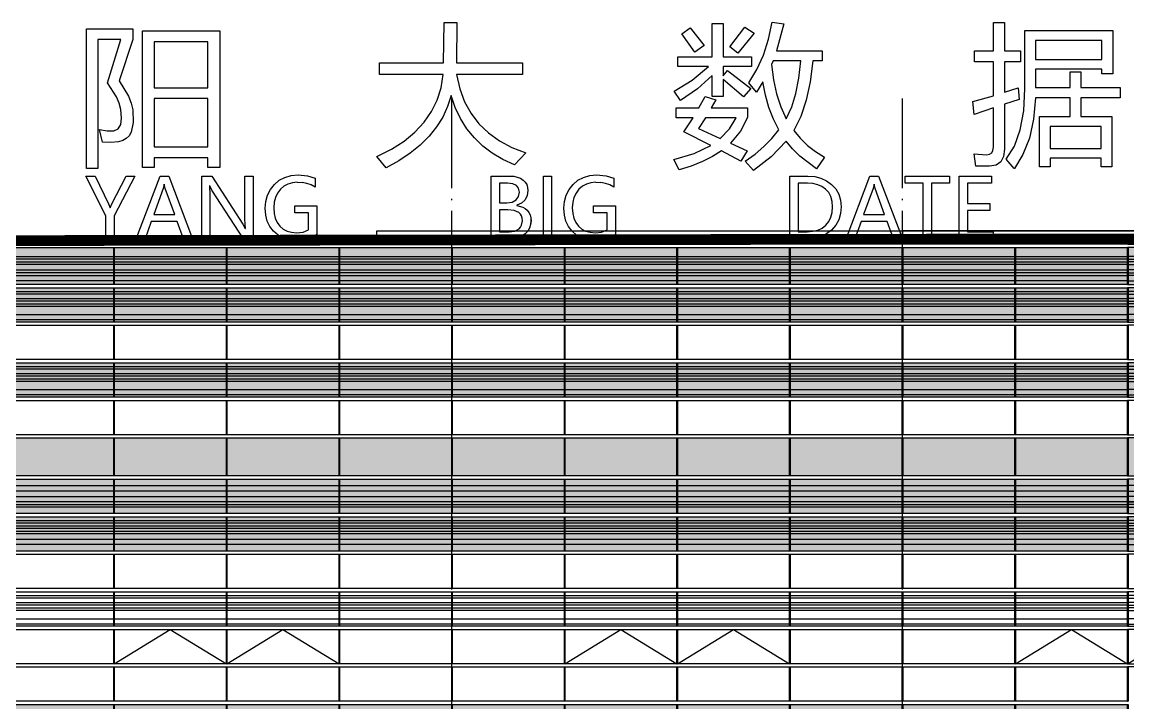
# Model space of a CAD drawing. Header units: millimetres. Extents: x 708158 to 1984082, y -168213 to -53.
# Drawn here: x 874541 to 895153, y -46207 to -33516 of the extents above; entities that cross this region are included whole.
import ezdxf

# ---------------------------------------------------------------- set-up
doc = ezdxf.new("R2010")
doc.units = ezdxf.units.MM
doc.header["$LTSCALE"] = 1000
doc.linetypes.add('DASH', pattern=[0.35, 0.25, -0.1])
doc.linetypes.add('DOTE', pattern=[2.42, 2, -0.2, 0.02, -0.2])
doc.layers.get('0').update_dxf_attribs({"color": 8})
for name, color, linetype in [('A-AXIS', 1, 'DOTE'), ('A-看线', 63, 'Continuous'), ('DOTE', 1, 'DOTE'), ('WINDOW', 4, 'Continuous'), ('看线', 115, 'Continuous'), ('立面加粗', 5, 'Continuous'), ('立面填充线2 穿孔板', 105, 'Continuous'), ('立面窗户线', 21, 'Continuous')]:
    doc.layers.add(name, color=color, linetype=linetype)
doc.layers.add('不打印线', color=6, linetype='DASH', lineweight=0, plot=False)

# ---------------------------------------------------------------- blocks, each defined once
blk = doc.blocks.new('A$C24AE1B25')
at = {"layer": '立面窗户线'}
blk.add_lwpolyline([(46850, 30), (0, 30), (-30, 30), (-300, 0), (-300, -30), (0, -30), (46850, -30)], dxfattribs=at)
blk = doc.blocks.new('A$C05264923')
at = {"layer": '立面窗户线'}
blk.add_lwpolyline([(46850, 30), (0, 30), (-90, 30), (-90, -30), (0, -30), (46850, -30)], dxfattribs=at)
blk = doc.blocks.new('A$C2A3A27BA')
at = {"layer": 'A-看线'}
for points in [[(0, -40), (2090, -40), (2090, -140), (0, -140)], [(2100, -40), (4190, -40), (4190, -140), (2100, -140)], [(4200, -40), (6290, -40), (6290, -140), (4200, -140)], [(6300, -40), (8390, -40), (8390, -140), (6300, -140)], [(0, -240), (2090, -240), (2090, -340), (0, -340)], [(0, -390), (2090, -390), (2090, -440), (0, -440)], [(2100, -240), (4190, -240), (4190, -340), (2100, -340)], [(2100, -390), (4190, -390), (4190, -440), (2100, -440)], [(4200, -240), (6290, -240), (6290, -340), (4200, -340)], [(4200, -390), (6290, -390), (6290, -440), (4200, -440)], [(6300, -240), (8390, -240), (8390, -340), (6300, -340)], [(6300, -390), (8390, -390), (8390, -440), (6300, -440)], [(0, -690), (2090, -690), (2090, -740), (0, -740)], [(0, -790), (2090, -790), (2090, -840), (0, -840)], [(2100, -690), (4190, -690), (4190, -740), (2100, -740)], [(2100, -790), (4190, -790), (4190, -840), (2100, -840)], [(4200, -690), (6290, -690), (6290, -740), (4200, -740)], [(4200, -790), (6290, -790), (6290, -840), (4200, -840)], [(6300, -690), (8390, -690), (8390, -740), (6300, -740)], [(6300, -790), (8390, -790), (8390, -840), (6300, -840)], [(0, -890), (2090, -890), (2090, -940), (0, -940)], [(2100, -890), (4190, -890), (4190, -940), (2100, -940)], [(4200, -890), (6290, -890), (6290, -940), (4200, -940)], [(6300, -890), (8390, -890), (8390, -940), (6300, -940)], [(0, -1040), (2090, -1040), (2090, -1140), (0, -1140)], [(2100, -1040), (4190, -1040), (4190, -1140), (2100, -1140)], [(4200, -1040), (6290, -1040), (6290, -1140), (4200, -1140)], [(6300, -1040), (8390, -1040), (8390, -1140), (6300, -1140)]]:
    blk.add_lwpolyline(points, close=True, dxfattribs=at)
at = {"layer": 'WINDOW'}
for points in [[(2090, 80), (2100, 80), (2100, -560), (2090, -560)], [(4190, 80), (4200, 80), (4200, -560), (4190, -560)], [(6290, 80), (6300, 80), (6300, -560), (6290, -560)], [(8390, 80), (8400, 80), (8400, -560), (8390, -560)], [(2090, -620), (2100, -620), (2100, -1260), (2090, -1260)], [(4190, -620), (4200, -620), (4200, -1260), (4190, -1260)], [(6290, -620), (6300, -620), (6300, -1260), (6290, -1260)], [(8390, -620), (8400, -620), (8400, -1260), (8390, -1260)]]:
    blk.add_lwpolyline(points, close=True, dxfattribs=at)
blk = doc.blocks.new('A$C646C2EE2')
at = {"layer": 'A-看线'}
for points in [[(0, -70), (2090, -70), (2090, -120), (0, -120)], [(0, -200), (2090, -200), (2090, -250), (0, -250)], [(2100, -70), (4190, -70), (4190, -120), (2100, -120)], [(2100, -200), (4190, -200), (4190, -250), (2100, -250)], [(4200, -70), (6290, -70), (6290, -120), (4200, -120)], [(4200, -200), (6290, -200), (6290, -250), (4200, -250)], [(6300, -70), (8390, -70), (8390, -120), (6300, -120)], [(6300, -200), (8390, -200), (8390, -250), (6300, -250)], [(0, -300), (2090, -300), (2090, -350), (0, -350)], [(2100, -300), (4190, -300), (4190, -350), (2100, -350)], [(4200, -300), (6290, -300), (6290, -350), (4200, -350)], [(6300, -300), (8390, -300), (8390, -350), (6300, -350)], [(0, -500), (2090, -500), (2090, -600), (0, -600)], [(2100, -500), (4190, -500), (4190, -600), (2100, -600)], [(4200, -500), (6290, -500), (6290, -600), (4200, -600)], [(6300, -500), (8390, -500), (8390, -600), (6300, -600)]]:
    blk.add_lwpolyline(points, close=True, dxfattribs=at)
at = {"layer": 'WINDOW'}
for points in [[(2090, 0), (2100, 0), (2100, -640), (2090, -640)], [(4190, 0), (4200, 0), (4200, -640), (4190, -640)], [(6290, 0), (6300, 0), (6300, -640), (6290, -640)], [(8390, 0), (8400, 0), (8400, -640), (8390, -640)]]:
    blk.add_lwpolyline(points, close=True, dxfattribs=at)
blk = doc.blocks.new('A$C455C528F')
at = {"layer": 'WINDOW'}
for points in [[(2090, 0), (2100, 0), (2100, -640), (2090, -640)], [(4190, 0), (4200, 0), (4200, -640), (4190, -640)], [(6290, 0), (6300, 0), (6300, -640), (6290, -640)], [(8390, 0), (8400, 0), (8400, -640), (8390, -640)], [(2090, -1400), (2100, -1400), (2100, -2040), (2090, -2040)], [(4190, -1400), (4200, -1400), (4200, -2040), (4190, -2040)], [(6290, -1400), (6300, -1400), (6300, -2040), (6290, -2040)], [(8390, -1400), (8400, -1400), (8400, -2040), (8390, -2040)], [(2090, -2100), (2100, -2100), (2100, -2740), (2090, -2740)], [(4190, -2100), (4200, -2100), (4200, -2740), (4190, -2740)], [(6290, -2100), (6300, -2100), (6300, -2740), (6290, -2740)], [(8390, -2100), (8400, -2100), (8400, -2740), (8390, -2740)]]:
    blk.add_lwpolyline(points, close=True, dxfattribs=at)
for points in [[(2100, -2040), (3145, -1400), (4190, -2040)], [(4200, -2040), (5245, -1400), (6290, -2040)]]:
    blk.add_lwpolyline(points, dxfattribs=at)
blk = doc.blocks.new('A$C68317506')
at = {"layer": 'A-看线'}
for points in [[(0, -40), (2090, -40), (2090, -140), (0, -140)], [(2100, -40), (4190, -40), (4190, -140), (2100, -140)], [(0, -240), (2090, -240), (2090, -340), (0, -340)], [(0, -390), (2090, -390), (2090, -440), (0, -440)], [(2100, -240), (4190, -240), (4190, -340), (2100, -340)], [(2100, -390), (4190, -390), (4190, -440), (2100, -440)], [(0, -690), (2090, -690), (2090, -740), (0, -740)], [(0, -790), (2090, -790), (2090, -840), (0, -840)], [(2100, -690), (4190, -690), (4190, -740), (2100, -740)], [(2100, -790), (4190, -790), (4190, -840), (2100, -840)], [(0, -890), (2090, -890), (2090, -940), (0, -940)], [(2100, -890), (4190, -890), (4190, -940), (2100, -940)], [(0, -1040), (2090, -1040), (2090, -1140), (0, -1140)], [(2100, -1040), (4190, -1040), (4190, -1140), (2100, -1140)], [(0, -2090), (2090, -2090), (2090, -2140), (0, -2140)], [(0, -2220), (2090, -2220), (2090, -2270), (0, -2270)], [(2100, -2090), (4190, -2090), (4190, -2140), (2100, -2140)], [(2100, -2220), (4190, -2220), (4190, -2270), (2100, -2270)], [(0, -2320), (2090, -2320), (2090, -2370), (0, -2370)], [(2100, -2320), (4190, -2320), (4190, -2370), (2100, -2370)], [(0, -2520), (2090, -2520), (2090, -2620), (0, -2620)], [(2100, -2520), (4190, -2520), (4190, -2620), (2100, -2620)]]:
    blk.add_lwpolyline(points, close=True, dxfattribs=at)
at = {"layer": 'WINDOW'}
for points in [[(2090, 80), (2100, 80), (2100, -560), (2090, -560)], [(4190, 80), (4200, 80), (4200, -560), (4190, -560)], [(2090, -620), (2100, -620), (2100, -1260), (2090, -1260)], [(4190, -620), (4200, -620), (4200, -1260), (4190, -1260)], [(2090, -1320), (2100, -1320), (2100, -1960), (2090, -1960)], [(4190, -1320), (4200, -1320), (4200, -1960), (4190, -1960)], [(2090, -2020), (2100, -2020), (2100, -2660), (2090, -2660)], [(4190, -2020), (4200, -2020), (4200, -2660), (4190, -2660)], [(2090, -2720), (2100, -2720), (2100, -3360), (2090, -3360)], [(4190, -2720), (4200, -2720), (4200, -3360), (4190, -3360)], [(2090, -3420), (2100, -3420), (2100, -4060), (2090, -4060)], [(4190, -3420), (4200, -3420), (4200, -4060), (4190, -4060)]]:
    blk.add_lwpolyline(points, close=True, dxfattribs=at)
blk.add_lwpolyline([(2100, -3360), (3145, -2720), (4190, -3360)], dxfattribs=at)
blk = doc.blocks.new('A$C22B71AAA')
at = {"layer": '立面填充线2 穿孔板'}
for points in [[(5, 420), (46845, 420), (46845, -220), (5, -220)], [(5, -280), (46845, -280), (46845, -920), (5, -920)]]:
    blk.add_hatch(color=256, dxfattribs=at).paths.add_polyline_path(points)
at = {"layer": 'A-看线'}
for points in [[(5, 420), (46845, 420), (46845, -220), (5, -220)], [(5, -280), (46845, -280), (46845, -920), (5, -920)], [(5, -1680), (46845, -1680), (46845, -2320), (5, -2320)]]:
    blk.add_lwpolyline(points, close=True, dxfattribs=at)
blk.add_blockref('A$C68317506', (42655, 340), dxfattribs=at)
at = {"layer": 'WINDOW'}
for name, p in [('A$C2A3A27BA', (25855, 340)), ('A$C2A3A27BA', (34255, 340)), ('A$C05264923', (0, -250)), ('A$C455C528F', (25855, -980)), ('A$C455C528F', (34255, -980)), ('A$C05264923', (0, -1650)), ('A$C646C2EE2', (25855, -1680)), ('A$C646C2EE2', (34255, -1680)), ('A$C05264923', (0, -2350)), ('A$C05264923', (0, -3050))]:
    blk.add_blockref(name, p, dxfattribs=at)
at = {"layer": '立面窗户线'}
for p in [(0, 450), (0, -950)]:
    blk.add_blockref('A$C24AE1B25', p, dxfattribs=at)
blk = doc.blocks.new('A$C2A9D17C4')
at = {"layer": '看线'}
for p, q in [((-8555, 3281), (-8548, 4033)), ((-8548, 4033), (-8306, 4033)), ((-8306, 4033), (-8313, 3281)), ((-8306, 4033), (-8313, 3281)), ((-8306, 4033), (-8306, 4033)), ((-4117, 3825), (-3959, 3933)), ((-3959, 3933), (-3959, 3933)), ((-3959, 3933), (-3701, 3605)), ((-3959, 3933), (-3959, 3933)), ((-3959, 3933), (-3959, 3933)), ((-3959, 3933), (-3701, 3605)), ((-3551, 3395), (-3551, 4016)), ((-3551, 4016), (-3346, 4016)), ((-3346, 4016), (-3346, 4016)), ((-3346, 4016), (-3346, 3395)), ((-3346, 4016), (-3346, 3395)), ((-3221, 3581), (-2938, 3947)), ((-2938, 3947), (-2766, 3833)), ((-2938, 3947), (-2938, 3947)), ((-2938, 3947), (-2938, 3947)), ((-2938, 3947), (-2938, 3947)), ((-2938, 3947), (-2766, 3833)), ((-2501, 3721), (-2433, 4041)), ((-2433, 4041), (-2433, 4041)), ((-2433, 4041), (-2211, 4008)), ((-2211, 4008), (-2347, 3506)), ((-2211, 4008), (-2347, 3506)), ((-2211, 4008), (-2211, 4008)), ((1692, 3503), (1692, 4033)), ((1692, 4033), (1898, 4033)), ((1898, 4033), (1898, 4033)), ((1898, 4033), (1898, 3503)), ((1898, 4033), (1898, 3503)), ((-15211, 1314), (-15211, 3913)), ((-15211, 3913), (-14351, 3913)), ((-15001, 3719), (-15001, 1314)), ((-15000, 3719), (-15001, 3719)), ((-15000, 3719), (-15000, 1314)), ((-14573, 3719), (-15000, 3719)), ((-14823, 2912), (-14573, 3719)), ((-14351, 3719), (-14604, 2948)), ((-14351, 3719), (-14604, 2948)), ((-14351, 3913), (-14351, 3913)), ((-14351, 3913), (-14351, 3719)), ((-14351, 3913), (-14351, 3719)), ((-14351, 3719), (-14351, 3719)), ((-14168, 1328), (-14168, 3880)), ((-14168, 3880), (-12728, 3880)), ((-12728, 3880), (-12728, 3880)), ((-12728, 3880), (-12728, 1331)), ((-12728, 3880), (-12728, 1331)), ((-3873, 3483), (-4117, 3825)), ((-2766, 3833), (-3071, 3464)), ((-2766, 3833), (-3071, 3464)), ((-2766, 3833), (-2766, 3833)), ((-2595, 3426), (-2501, 3721)), ((2280, 2801), (2280, 3883)), ((2280, 3883), (3917, 3883)), ((3917, 3883), (3917, 3883)), ((3917, 3883), (3917, 3078)), ((3917, 3883), (3917, 3078)), ((-13949, 3675), (-13949, 2815)), ((-13949, 3675), (-13949, 2815)), ((-12948, 3675), (-13949, 3675)), ((-13949, 3675), (-13949, 3675)), ((-12948, 2815), (-12948, 3675)), ((-3701, 3605), (-3873, 3483)), ((-3701, 3605), (-3873, 3483)), ((-3701, 3605), (-3701, 3605)), ((-3071, 3464), (-3221, 3581)), ((-2347, 3506), (-2347, 3506)), ((-2347, 3506), (-1498, 3506)), ((-1498, 3506), (-1498, 3506)), ((-1498, 3506), (-1498, 3317)), ((-1498, 3506), (-1498, 3317)), ((2480, 3700), (2480, 3347)), ((2480, 3700), (2480, 3347)), ((3717, 3700), (2480, 3700)), ((2480, 3700), (2480, 3700)), ((3717, 3347), (3717, 3700)), ((-4189, 3212), (-4189, 3395)), ((-4189, 3395), (-3551, 3395)), ((-3873, 3483), (-3873, 3483)), ((-3873, 3483), (-3873, 3483)), ((-3873, 3483), (-3873, 3483)), ((-3346, 3395), (-3346, 3395)), ((-3346, 3395), (-2813, 3395)), ((-3071, 3464), (-3071, 3464)), ((-3071, 3464), (-3071, 3464)), ((-3071, 3464), (-3071, 3464)), ((-2813, 3395), (-2813, 3395)), ((-2813, 3395), (-2813, 3212)), ((-2813, 3395), (-2813, 3212)), ((-2716, 3156), (-2595, 3426)), ((-2414, 3317), (-2444, 3248)), ((-2414, 3317), (-2444, 3248)), ((-1895, 3317), (-2414, 3317)), ((-2414, 3317), (-2414, 3317)), ((-1931, 2998), (-1895, 3317)), ((-1673, 3317), (-1721, 2930)), ((-1673, 3317), (-1721, 2930)), ((-1498, 3317), (-1673, 3317)), ((-1673, 3317), (-1673, 3317)), ((-1498, 3317), (-1498, 3317)), ((1343, 3303), (1343, 3503)), ((1343, 3503), (1692, 3503)), ((1692, 3303), (1343, 3303)), ((1692, 2669), (1692, 3303)), ((1898, 3503), (1898, 3503)), ((1898, 3503), (2200, 3503)), ((1898, 3303), (1898, 2733)), ((1898, 3303), (1898, 2733)), ((2200, 3303), (1898, 3303)), ((1898, 3303), (1898, 3303)), ((2200, 3503), (2200, 3503)), ((2200, 3503), (2200, 3303)), ((2200, 3503), (2200, 3303)), ((2200, 3303), (2200, 3303)), ((2480, 3347), (2480, 3347)), ((2480, 3347), (3717, 3347)), ((-9749, 3065), (-9749, 3281)), ((-9749, 3281), (-8555, 3281)), ((-8313, 3281), (-8313, 3281)), ((-8313, 3281), (-7083, 3281)), ((-7083, 3281), (-7083, 3281)), ((-7083, 3281), (-7083, 3065)), ((-7083, 3281), (-7083, 3065)), ((-3618, 3212), (-4189, 3212)), ((-3924, 2961), (-3618, 3212)), ((-3346, 3212), (-3346, 3042)), ((-3346, 3212), (-3346, 3042)), ((-2813, 3212), (-3346, 3212)), ((-3346, 3212), (-3346, 3212)), ((-3346, 3042), (-3263, 3137)), ((-3262, 3137), (-3263, 3137)), ((-3263, 3137), (-3262, 3137)), ((-3262, 3137), (-3262, 3137)), ((-3262, 3137), (-2830, 2804)), ((-3262, 3137), (-2830, 2804)), ((-2863, 2912), (-2716, 3156)), ((-2813, 3212), (-2813, 3212)), ((-2444, 3248), (-2408, 2964)), ((-2444, 3248), (-2408, 2964)), ((-2444, 3248), (-2444, 3248)), ((2480, 3164), (2480, 2820)), ((2480, 3164), (2480, 2820)), ((3717, 3164), (2480, 3164)), ((2480, 3164), (2480, 3164)), ((3124, 2820), (3124, 3112)), ((3124, 3112), (3324, 3112)), ((3324, 3112), (3324, 3112)), ((3324, 3112), (3324, 2820)), ((3324, 3112), (3324, 2820)), ((3717, 3078), (3717, 3164)), ((-14655, 2650), (-14823, 2912)), ((-14604, 2948), (-14430, 2661)), ((-14604, 2948), (-14430, 2661)), ((-14604, 2948), (-14604, 2948)), ((-8564, 3065), (-9749, 3065)), ((-8603, 2818), (-8564, 3065)), ((-8317, 3065), (-8254, 2799)), ((-8317, 3065), (-8254, 2799)), ((-7083, 3065), (-8317, 3065)), ((-8317, 3065), (-8317, 3065)), ((-7083, 3065), (-7083, 3065)), ((-4258, 2751), (-3924, 2961)), ((-3551, 3045), (-3824, 2798)), ((-3551, 3045), (-3824, 2798)), ((-3551, 2657), (-3551, 3045)), ((-3551, 3045), (-3551, 3045)), ((-3346, 3042), (-3346, 3042)), ((-3346, 2973), (-3346, 2657)), ((-3346, 2973), (-3346, 2657)), ((-2963, 2648), (-3346, 2973)), ((-3346, 2973), (-3346, 2973)), ((-2724, 2734), (-2863, 2912)), ((-2602, 2926), (-2724, 2734)), ((-2602, 2926), (-2724, 2734)), ((-2557, 2679), (-2602, 2926)), ((-2602, 2926), (-2602, 2926)), ((-2408, 2964), (-2350, 2702)), ((-2408, 2964), (-2350, 2702)), ((-2408, 2964), (-2408, 2964)), ((-1988, 2712), (-1931, 2998)), ((-1721, 2930), (-1796, 2585)), ((-1721, 2930), (-1796, 2585)), ((-1721, 2930), (-1721, 2930)), ((3917, 3078), (3717, 3078)), ((3917, 3078), (3917, 3078)), ((-13949, 2815), (-13949, 2815)), ((-13949, 2815), (-12948, 2815)), ((-8675, 2587), (-8603, 2818)), ((-8254, 2799), (-8163, 2558)), ((-8254, 2799), (-8163, 2558)), ((-8254, 2799), (-8254, 2799)), ((-4139, 2582), (-4258, 2751)), ((-3824, 2798), (-4139, 2582)), ((-3824, 2798), (-4139, 2582)), ((-3824, 2798), (-3824, 2798)), ((-2830, 2804), (-2963, 2648)), ((-2830, 2804), (-2963, 2648)), ((-2830, 2804), (-2830, 2804)), ((-2724, 2734), (-2724, 2734)), ((-2724, 2734), (-2724, 2734)), ((-2724, 2734), (-2724, 2734)), ((-2350, 2702), (-2269, 2461)), ((-2350, 2702), (-2269, 2461)), ((-2350, 2702), (-2350, 2702)), ((-2067, 2460), (-1988, 2712)), ((1898, 2733), (2156, 2818)), ((1898, 2733), (1898, 2733)), ((2156, 2818), (2156, 2818)), ((2156, 2818), (2172, 2601)), ((2156, 2818), (2156, 2818)), ((2156, 2818), (2156, 2818)), ((2156, 2818), (2172, 2601)), ((2259, 2387), (2280, 2801)), ((2480, 2820), (2480, 2820)), ((2480, 2820), (3124, 2820)), ((3324, 2820), (3324, 2820)), ((3324, 2820), (4056, 2820)), ((4056, 2820), (4056, 2820)), ((4056, 2820), (4056, 2632)), ((4056, 2820), (4056, 2632)), ((-14603, 2528), (-14655, 2650)), ((-14573, 2413), (-14603, 2528)), ((-14430, 2661), (-14378, 2529)), ((-14430, 2661), (-14379, 2529)), ((-14430, 2661), (-14430, 2661)), ((-14379, 2529), (-14351, 2404)), ((-14378, 2529), (-14379, 2529)), ((-14378, 2529), (-14351, 2404)), ((-13949, 2615), (-13949, 1716)), ((-13949, 2615), (-13949, 1716)), ((-12948, 2615), (-13949, 2615)), ((-13949, 2615), (-13949, 2615)), ((-12948, 1716), (-12948, 2615)), ((-8780, 2372), (-8675, 2587)), ((-8416, 2672), (-8482, 2467)), ((-8416, 2672), (-8482, 2467)), ((-8337, 2448), (-8416, 2672)), ((-8416, 2672), (-8416, 2672)), ((-8163, 2558), (-8043, 2339)), ((-8163, 2558), (-8043, 2339)), ((-8163, 2558), (-8163, 2558)), ((-4139, 2582), (-4139, 2582)), ((-4139, 2582), (-4139, 2582)), ((-4139, 2582), (-4139, 2582)), ((-3798, 2440), (-3679, 2657)), ((-3679, 2657), (-3679, 2657)), ((-3679, 2657), (-3679, 2657)), ((-3679, 2657), (-3479, 2593)), ((-3679, 2657), (-3679, 2657)), ((-3679, 2657), (-3479, 2593)), ((-3479, 2593), (-3568, 2440)), ((-3479, 2593), (-3568, 2440)), ((-3346, 2657), (-3551, 2657)), ((-3479, 2593), (-3479, 2593)), ((-3346, 2657), (-3346, 2657)), ((-2963, 2648), (-2963, 2648)), ((-2963, 2648), (-2963, 2648)), ((-2963, 2648), (-2963, 2648)), ((-2492, 2448), (-2557, 2679)), ((-1796, 2585), (-1899, 2282)), ((-1796, 2585), (-1899, 2282)), ((-1796, 2585), (-1796, 2585)), ((1309, 2560), (1692, 2669)), ((1337, 2321), (1309, 2560)), ((2172, 2601), (1898, 2511)), ((1898, 2511), (1898, 1672)), ((1898, 2511), (1898, 1672)), ((1898, 2511), (1898, 2511)), ((2172, 2601), (2172, 2601)), ((2478, 2632), (2441, 2230)), ((2477, 2632), (2441, 2230)), ((2478, 2632), (2477, 2632)), ((3124, 2632), (2478, 2632)), ((3124, 2279), (3124, 2632)), ((3324, 2632), (3324, 2279)), ((3324, 2632), (3324, 2279)), ((4056, 2632), (3324, 2632)), ((3324, 2632), (3324, 2632)), ((4056, 2632), (4056, 2632)), ((-14557, 2253), (-14573, 2413)), ((-14351, 2404), (-14340, 2169)), ((-14351, 2404), (-14340, 2169)), ((-14351, 2404), (-14351, 2404)), ((-8918, 2173), (-8780, 2372)), ((-8573, 2272), (-8688, 2088)), ((-8573, 2272), (-8687, 2088)), ((-8482, 2467), (-8573, 2272)), ((-8482, 2467), (-8573, 2272)), ((-8573, 2272), (-8573, 2272)), ((-8482, 2467), (-8482, 2467)), ((-8238, 2242), (-8337, 2448)), ((-8043, 2339), (-7896, 2145)), ((-8043, 2339), (-7896, 2145)), ((-8043, 2339), (-8043, 2339)), ((-4220, 2257), (-4220, 2440)), ((-4220, 2440), (-3798, 2440)), ((-3568, 2440), (-3568, 2440)), ((-3568, 2440), (-2888, 2440)), ((-2888, 2440), (-2888, 2440)), ((-2888, 2440), (-2888, 2260)), ((-2888, 2440), (-2888, 2260)), ((-2408, 2231), (-2492, 2448)), ((-2269, 2461), (-2167, 2241)), ((-2269, 2461), (-2167, 2241)), ((-2269, 2461), (-2269, 2461)), ((-2167, 2241), (-2067, 2460)), ((-1899, 2282), (-2028, 2021)), ((-1899, 2282), (-2028, 2021)), ((-1899, 2282), (-1899, 2282)), ((1692, 2443), (1337, 2321)), ((1692, 2443), (1337, 2321)), ((1337, 2321), (1337, 2321)), ((1337, 2321), (1337, 2321)), ((1692, 1711), (1692, 2443)), ((1692, 2443), (1692, 2443)), ((2194, 2030), (2259, 2387)), ((2552, 1342), (2552, 2279)), ((2552, 2279), (3124, 2279)), ((3324, 2279), (3324, 2279)), ((3324, 2279), (3901, 2279)), ((3901, 2279), (3901, 2279)), ((3901, 2279), (3901, 1342)), ((3901, 2279), (3901, 1342)), ((-14621, 2054), (-14573, 2133)), ((-14573, 2133), (-14557, 2253)), ((-14340, 2169), (-14380, 1992)), ((-14340, 2169), (-14380, 1992)), ((-14340, 2169), (-14340, 2169)), ((-9089, 1990), (-8918, 2173)), ((-8687, 2088), (-8827, 1914)), ((-8688, 2088), (-8827, 1914)), ((-8687, 2088), (-8688, 2088)), ((-8120, 2054), (-8238, 2242)), ((-7896, 2145), (-7720, 1974)), ((-7896, 2145), (-7720, 1974)), ((-7896, 2145), (-7896, 2145)), ((-3903, 2257), (-4220, 2257)), ((-4075, 1994), (-3903, 2257)), ((-3676, 2257), (-3804, 2058)), ((-3676, 2257), (-3803, 2058)), ((-3099, 2257), (-3676, 2257)), ((-3676, 2257), (-3676, 2257)), ((-3228, 2050), (-3099, 2257)), ((-2888, 2260), (-3021, 2005)), ((-2888, 2260), (-3020, 2005)), ((-2888, 2260), (-2888, 2260)), ((-2305, 2030), (-2408, 2231)), ((-2167, 2241), (-2167, 2241)), ((2441, 2230), (2364, 1876)), ((2441, 2230), (2364, 1876)), ((2441, 2230), (2441, 2230)), ((2752, 2096), (2752, 1683)), ((2752, 2096), (2752, 1683)), ((3701, 2096), (2752, 2096)), ((2752, 2096), (2752, 2096)), ((3701, 1683), (3701, 2096)), ((-14912, 1805), (-14973, 2038)), ((-14973, 2038), (-14973, 2038)), ((-14973, 2038), (-14829, 2015)), ((-14829, 2015), (-14701, 2016)), ((-14701, 2016), (-14621, 2054)), ((-14471, 1871), (-14537, 1832)), ((-14472, 1871), (-14537, 1832)), ((-14419, 1924), (-14472, 1871)), ((-14471, 1871), (-14472, 1871)), ((-14419, 1924), (-14471, 1871)), ((-14380, 1992), (-14419, 1924)), ((-14380, 1992), (-14419, 1924)), ((-14419, 1924), (-14419, 1924)), ((-14380, 1992), (-14380, 1992)), ((-9292, 1822), (-9089, 1990)), ((-8827, 1914), (-8990, 1750)), ((-8827, 1914), (-8990, 1750)), ((-8827, 1914), (-8827, 1914)), ((-7982, 1883), (-8120, 2054)), ((-7825, 1730), (-7982, 1883)), ((-7720, 1974), (-7516, 1827)), ((-7720, 1974), (-7516, 1827)), ((-7720, 1974), (-7720, 1974)), ((-3576, 1744), (-4075, 1994)), ((-3804, 2058), (-3398, 1872)), ((-3803, 2058), (-3804, 2058)), ((-3803, 2058), (-3398, 1872)), ((-3398, 1872), (-3228, 2050)), ((-3398, 1872), (-3398, 1872)), ((-3020, 2005), (-3207, 1783)), ((-3021, 2005), (-3207, 1783)), ((-3020, 2005), (-3021, 2005)), ((-2584, 1723), (-2435, 1872)), ((-2435, 1872), (-2305, 2030)), ((-2028, 2021), (-1908, 1876)), ((-2028, 2021), (-1908, 1876)), ((-2028, 2021), (-2028, 2021)), ((-1908, 1876), (-1773, 1744)), ((-1908, 1876), (-1773, 1744)), ((-1908, 1876), (-1908, 1876)), ((2085, 1731), (2194, 2030)), ((2364, 1876), (2244, 1571)), ((2364, 1876), (2244, 1571)), ((2364, 1876), (2364, 1876)), ((-14757, 1797), (-14912, 1805)), ((-14615, 1808), (-14757, 1797)), ((-14757, 1797), (-14757, 1797)), ((-14757, 1797), (-14757, 1797)), ((-14537, 1832), (-14615, 1808)), ((-14615, 1808), (-14615, 1808)), ((-14537, 1832), (-14537, 1832)), ((-13949, 1716), (-13949, 1716)), ((-13949, 1716), (-12948, 1716)), ((-9799, 1536), (-9529, 1671)), ((-9529, 1671), (-9292, 1822)), ((-8990, 1750), (-9178, 1597)), ((-8990, 1750), (-9178, 1597)), ((-8990, 1750), (-8990, 1750)), ((-7648, 1595), (-7825, 1730)), ((-7516, 1827), (-7284, 1703)), ((-7516, 1827), (-7284, 1703)), ((-7516, 1827), (-7516, 1827)), ((-7284, 1703), (-7284, 1703)), ((-7284, 1703), (-7025, 1603)), ((-3887, 1592), (-3576, 1744)), ((-3207, 1783), (-2896, 1639)), ((-3207, 1783), (-2896, 1639)), ((-3207, 1783), (-3207, 1783)), ((-2750, 1582), (-2584, 1723)), ((-2169, 1824), (-2449, 1529)), ((-2170, 1824), (-2449, 1529)), ((-2169, 1824), (-2170, 1824)), ((-2050, 1678), (-2169, 1824)), ((-1916, 1543), (-2050, 1678)), ((-1773, 1744), (-1622, 1626)), ((-1773, 1744), (-1622, 1626)), ((-1773, 1744), (-1773, 1744)), ((1685, 1649), (1692, 1711)), ((1898, 1672), (1880, 1534)), ((1898, 1672), (1881, 1534)), ((1898, 1672), (1898, 1672)), ((1934, 1489), (2085, 1731)), ((2752, 1683), (2752, 1683)), ((2752, 1683), (3701, 1683)), ((-13949, 1511), (-13949, 1328)), ((-13949, 1511), (-13949, 1328)), ((-12948, 1511), (-13949, 1511)), ((-13949, 1511), (-13949, 1511)), ((-12948, 1331), (-12948, 1511)), ((-9627, 1322), (-9799, 1536)), ((-9390, 1454), (-9627, 1322)), ((-9390, 1454), (-9627, 1322)), ((-9178, 1597), (-9390, 1454)), ((-9178, 1597), (-9390, 1454)), ((-9390, 1454), (-9390, 1454)), ((-9178, 1597), (-9178, 1597)), ((-7451, 1478), (-7648, 1595)), ((-7235, 1378), (-7451, 1478)), ((-7024, 1603), (-7235, 1378)), ((-7025, 1603), (-7235, 1378)), ((-7024, 1603), (-7025, 1603)), ((-4261, 1480), (-3887, 1592)), ((-4167, 1286), (-4261, 1480)), ((-3543, 1535), (-3731, 1440)), ((-3543, 1535), (-3731, 1440)), ((-3376, 1641), (-3543, 1535)), ((-3376, 1641), (-3543, 1535)), ((-3543, 1535), (-3543, 1535)), ((-3018, 1447), (-3376, 1641)), ((-3376, 1641), (-3376, 1641)), ((-2896, 1639), (-3018, 1447)), ((-2896, 1639), (-3018, 1447)), ((-3018, 1447), (-3018, 1447)), ((-3018, 1447), (-3018, 1447)), ((-3018, 1447), (-3018, 1447)), ((-2935, 1450), (-2750, 1582)), ((-2777, 1275), (-2935, 1450)), ((-2896, 1639), (-2896, 1639)), ((-2449, 1529), (-2777, 1275)), ((-2449, 1529), (-2777, 1275)), ((-2449, 1529), (-2449, 1529)), ((-1606, 1303), (-1916, 1543)), ((-1622, 1626), (-1456, 1522)), ((-1622, 1626), (-1457, 1522)), ((-1622, 1626), (-1622, 1626)), ((-1456, 1522), (-1606, 1303)), ((-1457, 1522), (-1606, 1303)), ((-1456, 1522), (-1457, 1522)), ((1368, 1356), (1334, 1586)), ((1335, 1586), (1334, 1586)), ((1335, 1586), (1567, 1569)), ((1567, 1569), (1622, 1578)), ((1622, 1578), (1661, 1605)), ((1661, 1605), (1685, 1649)), ((1881, 1534), (1829, 1435)), ((1880, 1534), (1829, 1435)), ((1881, 1534), (1880, 1534)), ((2083, 1314), (1934, 1489)), ((2244, 1571), (2084, 1314)), ((2244, 1571), (2084, 1314)), ((2244, 1571), (2244, 1571)), ((2752, 1503), (2752, 1342)), ((2752, 1503), (2752, 1342)), ((3701, 1503), (2752, 1503)), ((2752, 1503), (2752, 1503)), ((3701, 1342), (3701, 1503)), ((-15001, 1314), (-15211, 1314)), ((-15000, 1314), (-15001, 1314)), ((-13949, 1328), (-14168, 1328)), ((-13949, 1328), (-13949, 1328)), ((-12728, 1331), (-12948, 1331)), ((-12728, 1331), (-12728, 1331)), ((-9627, 1322), (-9627, 1322)), ((-9627, 1322), (-9627, 1322)), ((-9627, 1322), (-9627, 1322)), ((-7235, 1378), (-7235, 1378)), ((-7235, 1378), (-7235, 1378)), ((-3939, 1357), (-4167, 1286)), ((-4167, 1286), (-4167, 1286)), ((-4167, 1286), (-4167, 1286)), ((-3938, 1357), (-3939, 1357)), ((-3731, 1440), (-3938, 1357)), ((-3731, 1440), (-3731, 1440)), ((-2777, 1275), (-2777, 1275)), ((-2777, 1275), (-2777, 1275)), ((-2777, 1275), (-2777, 1275)), ((-1606, 1303), (-1606, 1303)), ((-1606, 1303), (-1606, 1303)), ((-1606, 1303), (-1606, 1303)), ((1623, 1353), (1368, 1356)), ((1743, 1375), (1623, 1353)), ((1829, 1435), (1743, 1375)), ((1829, 1435), (1743, 1375)), ((1743, 1375), (1743, 1375)), ((1829, 1435), (1829, 1435)), ((2084, 1314), (2083, 1314)), ((2084, 1314), (2083, 1314)), ((2084, 1314), (2084, 1314)), ((2752, 1342), (2552, 1342)), ((2752, 1342), (2752, 1342)), ((3901, 1342), (3701, 1342)), ((3901, 1342), (3901, 1342)), ((-14851, 427), (-15227, 1171)), ((-15227, 1171), (-15053, 1171)), ((-15053, 1171), (-15053, 1171)), ((-15053, 1171), (-14800, 652)), ((-15053, 1171), (-14800, 652)), ((-14739, 652), (-14474, 1171)), ((-14313, 1171), (-14699, 431)), ((-14313, 1171), (-14699, 431)), ((-14474, 1171), (-14313, 1171)), ((-14313, 1171), (-14313, 1171)), ((-14288, 0), (-13842, 1171)), ((-13842, 1171), (-13680, 1171)), ((-13680, 1171), (-13680, 1171)), ((-13680, 1171), (-13234, 0)), ((-13680, 1171), (-13234, 0)), ((-13064, 0), (-13064, 1171)), ((-13064, 1171), (-12875, 1171)), ((-12875, 1171), (-12874, 1171)), ((-12875, 1171), (-12301, 276)), ((-12874, 1171), (-12301, 276)), ((-12258, 366), (-12258, 1171)), ((-12258, 1171), (-12108, 1171)), ((-12108, 1171), (-12108, 1171)), ((-12108, 1171), (-12108, 0)), ((-12108, 1171), (-12108, 0)), ((-11710, 1016), (-11618, 1093)), ((-11618, 1093), (-11514, 1147)), ((-11514, 1147), (-11398, 1180)), ((-11375, 1047), (-11457, 1023)), ((-11398, 1180), (-11269, 1191)), ((-11374, 1047), (-11375, 1047)), ((-11283, 1055), (-11374, 1047)), ((-11283, 1055), (-11189, 1050)), ((-11269, 1191), (-11269, 1191)), ((-11269, 1191), (-11094, 1176)), ((-11269, 1191), (-11269, 1191)), ((-11102, 1033), (-11189, 1050)), ((-11022, 1006), (-11102, 1033)), ((-11094, 1176), (-11094, 1176)), ((-11094, 1176), (-10948, 1130)), ((-10948, 1130), (-10948, 967)), ((-10948, 1130), (-10948, 1130)), ((-10948, 1130), (-10948, 967)), ((-7666, 0), (-7666, 1171)), ((-7666, 1171), (-7322, 1171)), ((-7515, 1039), (-7515, 672)), ((-7515, 1039), (-7515, 672)), ((-7363, 1039), (-7515, 1039)), ((-7515, 1039), (-7515, 1039)), ((-7267, 1028), (-7363, 1039)), ((-7322, 1171), (-7249, 1167)), ((-7249, 1167), (-7249, 1167)), ((-7249, 1167), (-7183, 1153)), ((-7183, 1153), (-7183, 1153)), ((-7183, 1153), (-7125, 1130)), ((-7125, 1130), (-7075, 1097)), ((-7125, 1130), (-7075, 1097)), ((-7125, 1130), (-7125, 1130)), ((-7075, 1097), (-7035, 1058)), ((-7075, 1097), (-7035, 1058)), ((-7075, 1097), (-7075, 1097)), ((-7035, 1058), (-7006, 1012)), ((-7035, 1058), (-7006, 1012)), ((-7035, 1058), (-7035, 1058)), ((-6694, 0), (-6694, 1171)), ((-6694, 1171), (-6543, 1171)), ((-6543, 1171), (-6543, 0)), ((-6543, 1171), (-6543, 1171)), ((-6543, 1171), (-6543, 0)), ((-6143, 1016), (-6051, 1093)), ((-6051, 1093), (-5947, 1147)), ((-5947, 1147), (-5831, 1180)), ((-5808, 1047), (-5891, 1023)), ((-5831, 1180), (-5703, 1191)), ((-5717, 1055), (-5808, 1047)), ((-5808, 1047), (-5808, 1047)), ((-5717, 1055), (-5623, 1050)), ((-5703, 1191), (-5703, 1191)), ((-5703, 1191), (-5528, 1176)), ((-5703, 1191), (-5703, 1191)), ((-5536, 1033), (-5623, 1050)), ((-5456, 1006), (-5536, 1033)), ((-5528, 1176), (-5528, 1176)), ((-5528, 1176), (-5382, 1130)), ((-5382, 1130), (-5382, 967)), ((-5382, 1130), (-5382, 1130)), ((-5382, 1130), (-5382, 967)), ((-2100, 0), (-2100, 1171)), ((-2100, 1171), (-1765, 1171)), ((-1948, 1037), (-1948, 134)), ((-1948, 1037), (-1948, 134)), ((-1772, 1037), (-1948, 1037)), ((-1948, 1037), (-1948, 1037)), ((-1672, 1030), (-1772, 1037)), ((-1765, 1171), (-1638, 1161)), ((-1638, 1161), (-1638, 1161)), ((-1638, 1161), (-1522, 1132)), ((-1522, 1132), (-1417, 1084)), ((-1522, 1132), (-1417, 1084)), ((-1522, 1132), (-1522, 1132)), ((-1417, 1084), (-1323, 1016)), ((-1417, 1084), (-1323, 1016)), ((-1417, 1084), (-1417, 1084)), ((-1054, 0), (-608, 1171)), ((-608, 1171), (-446, 1171)), ((-446, 1171), (-446, 1171)), ((-446, 1171), (0, 0)), ((-446, 1171), (0, 0)), ((51, 1037), (51, 1171)), ((51, 1171), (877, 1171)), ((387, 1037), (51, 1037)), ((387, 0), (387, 1037)), ((539, 1037), (539, 0)), ((539, 1037), (539, 0)), ((877, 1037), (539, 1037)), ((539, 1037), (539, 1037)), ((877, 1171), (877, 1171)), ((877, 1171), (877, 1037)), ((877, 1171), (877, 1037)), ((877, 1037), (877, 1037)), ((1057, 0), (1057, 1171)), ((1057, 1171), (1660, 1171)), ((1208, 1037), (1208, 662)), ((1208, 1037), (1208, 662)), ((1660, 1037), (1208, 1037)), ((1208, 1037), (1208, 1037)), ((1660, 1171), (1660, 1171)), ((1660, 1171), (1660, 1037)), ((1660, 1171), (1660, 1037)), ((1660, 1037), (1660, 1037)), ((-13785, 940), (-13960, 453)), ((-13785, 940), (-13960, 453)), ((-13766, 1021), (-13785, 940)), ((-13766, 1021), (-13785, 940)), ((-13785, 940), (-13785, 940)), ((-13762, 1021), (-13766, 1021)), ((-13766, 1021), (-13766, 1021)), ((-13744, 940), (-13762, 1021)), ((-13567, 453), (-13744, 940)), ((-12921, 987), (-12915, 823)), ((-12921, 987), (-12915, 823)), ((-12916, 987), (-12921, 987)), ((-12921, 987), (-12921, 987)), ((-12876, 911), (-12916, 987)), ((-12287, 0), (-12876, 911)), ((-11838, 817), (-11785, 923)), ((-11785, 923), (-11710, 1016)), ((-11653, 854), (-11691, 773)), ((-11653, 854), (-11691, 773)), ((-11598, 925), (-11653, 854)), ((-11598, 925), (-11653, 854)), ((-11653, 854), (-11653, 854)), ((-11532, 982), (-11598, 925)), ((-11532, 982), (-11598, 925)), ((-11598, 925), (-11598, 925)), ((-11457, 1023), (-11532, 982)), ((-11458, 1023), (-11532, 982)), ((-11532, 982), (-11532, 982)), ((-11457, 1023), (-11458, 1023)), ((-10948, 967), (-11022, 1006)), ((-10948, 967), (-10948, 967)), ((-10948, 967), (-10948, 967)), ((-10948, 967), (-10948, 967)), ((-7198, 997), (-7267, 1028)), ((-7157, 946), (-7198, 997)), ((-7158, 789), (-7143, 873)), ((-7143, 873), (-7157, 946)), ((-7006, 1012), (-6989, 960)), ((-7006, 1012), (-6989, 960)), ((-7006, 1012), (-7006, 1012)), ((-6983, 902), (-6997, 811)), ((-6983, 902), (-6997, 811)), ((-6989, 960), (-6983, 902)), ((-6989, 960), (-6983, 902)), ((-6989, 960), (-6989, 960)), ((-6983, 902), (-6983, 902)), ((-6272, 817), (-6218, 923)), ((-6218, 923), (-6143, 1016)), ((-6086, 854), (-6125, 773)), ((-6086, 854), (-6125, 773)), ((-6032, 925), (-6086, 854)), ((-6032, 925), (-6086, 854)), ((-6086, 854), (-6086, 854)), ((-5966, 982), (-6032, 925)), ((-5966, 982), (-6032, 925)), ((-6032, 925), (-6032, 925)), ((-5891, 1023), (-5966, 982)), ((-5891, 1023), (-5966, 982)), ((-5966, 982), (-5966, 982)), ((-5891, 1023), (-5891, 1023)), ((-5382, 967), (-5456, 1006)), ((-5382, 967), (-5382, 967)), ((-5382, 967), (-5382, 967)), ((-5382, 967), (-5382, 967)), ((-1582, 1009), (-1672, 1030)), ((-1503, 974), (-1582, 1009)), ((-1434, 926), (-1503, 974)), ((-1377, 864), (-1434, 926)), ((-1337, 789), (-1377, 864)), ((-1323, 1016), (-1245, 932)), ((-1323, 1016), (-1246, 932)), ((-1323, 1016), (-1323, 1016)), ((-1246, 932), (-1190, 835)), ((-1245, 932), (-1246, 932)), ((-1245, 932), (-1190, 835)), ((-1190, 835), (-1157, 724)), ((-1190, 835), (-1157, 724)), ((-1190, 835), (-1190, 835)), ((-551, 940), (-727, 453)), ((-551, 940), (-727, 453)), ((-532, 1021), (-551, 940)), ((-532, 1021), (-551, 940)), ((-551, 940), (-551, 940)), ((-529, 1021), (-532, 1021)), ((-532, 1021), (-532, 1021)), ((-510, 940), (-529, 1021)), ((-334, 453), (-510, 940)), ((-14800, 652), (-14772, 578)), ((-14800, 652), (-14772, 578)), ((-14800, 652), (-14800, 652)), ((-14770, 578), (-14739, 652)), ((-12915, 823), (-12915, 0)), ((-12915, 823), (-12915, 0)), ((-12915, 823), (-12915, 823)), ((-11881, 570), (-11870, 700)), ((-11870, 700), (-11838, 817)), ((-11715, 682), (-11722, 580)), ((-11715, 682), (-11722, 580)), ((-11691, 773), (-11715, 682)), ((-11691, 773), (-11715, 682)), ((-11715, 682), (-11715, 682)), ((-11691, 773), (-11691, 773)), ((-7515, 672), (-7515, 672)), ((-7515, 672), (-7377, 672)), ((-7377, 672), (-7279, 685)), ((-7279, 685), (-7205, 725)), ((-7205, 725), (-7158, 789)), ((-7103, 668), (-7189, 626)), ((-7103, 668), (-7189, 626)), ((-7189, 626), (-7189, 623)), ((-7189, 626), (-7189, 623)), ((-7189, 626), (-7189, 626)), ((-7189, 623), (-7189, 623)), ((-7189, 623), (-7081, 594)), ((-7038, 731), (-7103, 668)), ((-7038, 731), (-7103, 668)), ((-7103, 668), (-7103, 668)), ((-6997, 811), (-7038, 731)), ((-6997, 811), (-7038, 731)), ((-7038, 731), (-7038, 731)), ((-6997, 811), (-6997, 811)), ((-6315, 570), (-6304, 700)), ((-6304, 700), (-6272, 817)), ((-6148, 682), (-6156, 580)), ((-6148, 682), (-6156, 580)), ((-6125, 773), (-6148, 682)), ((-6125, 773), (-6148, 682)), ((-6148, 682), (-6148, 682)), ((-6125, 773), (-6125, 773)), ((-1313, 699), (-1337, 789)), ((-1305, 597), (-1313, 699)), ((-1157, 724), (-1146, 600)), ((-1157, 724), (-1146, 600)), ((-1157, 724), (-1157, 724)), ((1208, 662), (1208, 662)), ((1208, 662), (1627, 662)), ((1627, 662), (1627, 662)), ((1627, 662), (1627, 528)), ((1627, 662), (1627, 528)), ((-14851, 0), (-14851, 427)), ((-14772, 578), (-14772, 578)), ((-14772, 578), (-14770, 578)), ((-14699, 431), (-14699, 0)), ((-14699, 431), (-14699, 0)), ((-14699, 431), (-14699, 431)), ((-13960, 453), (-13960, 453)), ((-13960, 453), (-13567, 453)), ((-11871, 443), (-11881, 570)), ((-11842, 329), (-11871, 443)), ((-11722, 580), (-11715, 476)), ((-11722, 580), (-11715, 476)), ((-11722, 580), (-11722, 580)), ((-11715, 476), (-11694, 384)), ((-11715, 476), (-11694, 384)), ((-11715, 476), (-11715, 476)), ((-11326, 483), (-11326, 617)), ((-11326, 617), (-10920, 617)), ((-11072, 483), (-11326, 483)), ((-11072, 166), (-11072, 483)), ((-10920, 617), (-10920, 617)), ((-10920, 617), (-10920, 80)), ((-10920, 617), (-10920, 80)), ((-7515, 541), (-7515, 132)), ((-7515, 541), (-7515, 132)), ((-7358, 541), (-7515, 541)), ((-7515, 541), (-7515, 541)), ((-7239, 528), (-7358, 541)), ((-7154, 490), (-7239, 528)), ((-7124, 462), (-7154, 490)), ((-7102, 427), (-7124, 462)), ((-7090, 387), (-7102, 427)), ((-7081, 594), (-7037, 567)), ((-7081, 594), (-7037, 567)), ((-7081, 594), (-7081, 594)), ((-7037, 567), (-6998, 533)), ((-7037, 567), (-6998, 533)), ((-7037, 567), (-7037, 567)), ((-6998, 533), (-6967, 492)), ((-6998, 533), (-6967, 492)), ((-6998, 533), (-6998, 533)), ((-6967, 492), (-6944, 446)), ((-6967, 492), (-6944, 446)), ((-6967, 492), (-6967, 492)), ((-6944, 446), (-6931, 394)), ((-6944, 446), (-6931, 394)), ((-6944, 446), (-6944, 446)), ((-6305, 443), (-6315, 570)), ((-6276, 329), (-6305, 443)), ((-6156, 580), (-6149, 476)), ((-6156, 580), (-6149, 476)), ((-6156, 580), (-6156, 580)), ((-6149, 476), (-6127, 384)), ((-6149, 476), (-6128, 384)), ((-6149, 476), (-6149, 476)), ((-5760, 483), (-5760, 617)), ((-5760, 617), (-5354, 617)), ((-5506, 483), (-5760, 483)), ((-5506, 166), (-5506, 483)), ((-5354, 617), (-5354, 617)), ((-5354, 617), (-5354, 80)), ((-5354, 617), (-5354, 80)), ((-1336, 402), (-1313, 493)), ((-1313, 493), (-1305, 597)), ((-1157, 471), (-1190, 355)), ((-1157, 471), (-1190, 355)), ((-1146, 600), (-1157, 471)), ((-1146, 600), (-1157, 471)), ((-1157, 471), (-1157, 471)), ((-1146, 600), (-1146, 600)), ((-727, 453), (-727, 453)), ((-727, 453), (-334, 453)), ((1208, 528), (1208, 134)), ((1208, 528), (1208, 134)), ((1627, 528), (1208, 528)), ((1208, 528), (1208, 528)), ((1627, 528), (1627, 528)), ((-14008, 321), (-14121, 0)), ((-14008, 321), (-14120, 0)), ((-13520, 321), (-14008, 321)), ((-14008, 321), (-14008, 321)), ((-13401, 0), (-13520, 321)), ((-12301, 276), (-12253, 195)), ((-12301, 276), (-12253, 195)), ((-12301, 276), (-12301, 276)), ((-12250, 195), (-12258, 366)), ((-11794, 228), (-11842, 329)), ((-11726, 141), (-11794, 228)), ((-11694, 384), (-11658, 305)), ((-11694, 384), (-11658, 305)), ((-11694, 384), (-11694, 384)), ((-11658, 305), (-11608, 237)), ((-11658, 305), (-11608, 237)), ((-11658, 305), (-11658, 305)), ((-11608, 237), (-11546, 184)), ((-11608, 237), (-11546, 184)), ((-11608, 237), (-11608, 237)), ((-7150, 187), (-7122, 217)), ((-7122, 217), (-7101, 253)), ((-7101, 253), (-7085, 339)), ((-7085, 339), (-7090, 387)), ((-6933, 266), (-6954, 201)), ((-6933, 266), (-6954, 201)), ((-6926, 338), (-6933, 266)), ((-6927, 338), (-6933, 266)), ((-6933, 266), (-6933, 266)), ((-6931, 394), (-6926, 338)), ((-6931, 394), (-6927, 338)), ((-6931, 394), (-6931, 394)), ((-6926, 338), (-6927, 338)), ((-6227, 228), (-6276, 329)), ((-6159, 141), (-6227, 228)), ((-6128, 384), (-6092, 305)), ((-6127, 384), (-6128, 384)), ((-6127, 384), (-6092, 305)), ((-6092, 305), (-6042, 237)), ((-6092, 305), (-6042, 237)), ((-6092, 305), (-6092, 305)), ((-6042, 237), (-5980, 184)), ((-6042, 237), (-5980, 184)), ((-6042, 237), (-6042, 237)), ((-1499, 202), (-1430, 256)), ((-1430, 256), (-1375, 322)), ((-1375, 322), (-1336, 402)), ((-1245, 253), (-1323, 164)), ((-1246, 253), (-1323, 164)), ((-1190, 355), (-1246, 253)), ((-1245, 253), (-1246, 253)), ((-1190, 355), (-1245, 253)), ((-1190, 355), (-1190, 355)), ((-774, 321), (-887, 0)), ((-774, 321), (-887, 0)), ((-287, 321), (-774, 321)), ((-774, 321), (-774, 321)), ((-167, 0), (-287, 321)), ((-14699, 0), (-14851, 0)), ((-14699, 0), (-14699, 0)), ((-14121, 0), (-14288, 0)), ((-14120, 0), (-14121, 0)), ((-13234, 0), (-13401, 0)), ((-13234, 0), (-13234, 0)), ((-12915, 0), (-13064, 0)), ((-12915, 0), (-12915, 0)), ((-12108, 0), (-12287, 0)), ((-12253, 195), (-12253, 195)), ((-12253, 195), (-12250, 195)), ((-12108, 0), (-12108, 0)), ((-11642, 71), (-11726, 141)), ((-11546, 21), (-11642, 71)), ((-11546, 184), (-11474, 146)), ((-11546, 184), (-11474, 146)), ((-11546, 184), (-11546, 184)), ((-11465, -2), (-11546, 21)), ((-11474, 146), (-11474, 146)), ((-11474, 146), (-11392, 123)), ((-11392, 123), (-11392, 123)), ((-11392, 123), (-11300, 115)), ((-11300, 115), (-11176, 128)), ((-11176, 128), (-11072, 166)), ((-11107, 5), (-11145, -2)), ((-11011, 36), (-11107, 5)), ((-11107, 5), (-11107, 5)), ((-10920, 80), (-11011, 36)), ((-10920, 80), (-11011, 36)), ((-11011, 36), (-11011, 36)), ((-10920, 80), (-10920, 80)), ((-7313, 0), (-7666, 0)), ((-7515, 132), (-7515, 132)), ((-7515, 132), (-7333, 132)), ((-7333, 132), (-7228, 146)), ((-7232, 6), (-7313, 0)), ((-7159, 23), (-7232, 6)), ((-7232, 6), (-7232, 6)), ((-7228, 146), (-7150, 187)), ((-7093, 53), (-7159, 23)), ((-7093, 53), (-7159, 23)), ((-7159, 23), (-7159, 23)), ((-7035, 93), (-7093, 53)), ((-7035, 93), (-7093, 53)), ((-7093, 53), (-7093, 53)), ((-6987, 144), (-7035, 93)), ((-6988, 144), (-7035, 93)), ((-7035, 93), (-7035, 93)), ((-6954, 201), (-6988, 144)), ((-6987, 144), (-6988, 144)), ((-6954, 201), (-6987, 144)), ((-6954, 201), (-6954, 201)), ((-6543, 0), (-6694, 0)), ((-6543, 0), (-6543, 0)), ((-6076, 71), (-6159, 141)), ((-5979, 21), (-6076, 71)), ((-5980, 184), (-5908, 146)), ((-5980, 184), (-5908, 146)), ((-5980, 184), (-5980, 184)), ((-5899, -2), (-5979, 21)), ((-5908, 146), (-5908, 146)), ((-5908, 146), (-5826, 123)), ((-5825, 123), (-5826, 123)), ((-5825, 123), (-5733, 115)), ((-5733, 115), (-5610, 128)), ((-5610, 128), (-5506, 166)), ((-5541, 5), (-5579, -2)), ((-5444, 36), (-5541, 5)), ((-5541, 5), (-5541, 5)), ((-5354, 80), (-5444, 36)), ((-5354, 80), (-5444, 36)), ((-5444, 36), (-5444, 36)), ((-5354, 80), (-5354, 80)), ((-1777, 0), (-2100, 0)), ((-1948, 134), (-1948, 134)), ((-1948, 134), (-1778, 134)), ((-1778, 134), (-1673, 141)), ((-1645, 10), (-1777, 0)), ((-1673, 141), (-1580, 164)), ((-1525, 41), (-1645, 10)), ((-1645, 10), (-1645, 10)), ((-1580, 164), (-1499, 202)), ((-1417, 92), (-1525, 41)), ((-1417, 92), (-1525, 41)), ((-1525, 41), (-1525, 41)), ((-1323, 164), (-1417, 92)), ((-1323, 164), (-1417, 92)), ((-1417, 92), (-1417, 92)), ((-1323, 164), (-1323, 164)), ((-887, 0), (-1054, 0)), ((-887, 0), (-887, 0)), ((0, 0), (-167, 0)), ((0, 0), (0, 0)), ((539, 0), (387, 0)), ((539, 0), (539, 0)), ((1687, 0), (1057, 0)), ((1208, 134), (1208, 134)), ((1208, 134), (1687, 134)), ((1687, 134), (1687, 134)), ((1687, 134), (1687, 0)), ((1687, 134), (1687, 0)), ((1687, 0), (1687, 0)), ((-11437, -10), (-11465, -2)), ((-11316, -20), (-11437, -10)), ((-11209, -13), (-11316, -20)), ((-11316, -20), (-11316, -20)), ((-11145, -2), (-11209, -13)), ((-11209, -13), (-11209, -13)), ((-11145, -2), (-11145, -2)), ((-5871, -10), (-5899, -2)), ((-5750, -20), (-5871, -10)), ((-5643, -13), (-5750, -20)), ((-5750, -20), (-5750, -20)), ((-5642, -13), (-5643, -13)), ((-5579, -2), (-5642, -13)), ((-5579, -2), (-5579, -2))]:
    blk.add_line(p, q, dxfattribs=at)
blk = doc.blocks.new('A$C77236AF1')
at = {"layer": 'A-看线'}
for points in [[(0, -270), (2090, -270), (2090, -320), (0, -320)], [(0, -370), (2090, -370), (2090, -420), (0, -420)], [(2100, -270), (4190, -270), (4190, -320), (2100, -320)], [(2100, -370), (4190, -370), (4190, -420), (2100, -420)], [(4200, -270), (6290, -270), (6290, -320), (4200, -320)], [(4200, -370), (6290, -370), (6290, -420), (4200, -420)], [(6300, -270), (8390, -270), (8390, -320), (6300, -320)], [(6300, -370), (8390, -370), (8390, -420), (6300, -420)], [(0, -520), (2090, -520), (2090, -570), (0, -570)], [(2100, -520), (4190, -520), (4190, -570), (2100, -570)], [(4200, -520), (6290, -520), (6290, -570), (4200, -570)], [(6300, -520), (8390, -520), (8390, -570), (6300, -570)], [(0, -620), (2090, -620), (2090, -720), (0, -720)], [(2100, -620), (4190, -620), (4190, -720), (2100, -720)], [(4200, -620), (6290, -620), (6290, -720), (4200, -720)], [(6300, -620), (8390, -620), (8390, -720), (6300, -720)], [(0, -920), (2090, -920), (2090, -970), (0, -970)], [(2100, -920), (4190, -920), (4190, -970), (2100, -970)], [(4200, -920), (6290, -920), (6290, -970), (4200, -970)], [(6300, -920), (8390, -920), (8390, -970), (6300, -970)], [(0, -1050), (2090, -1050), (2090, -1100), (0, -1100)], [(0, -1150), (2090, -1150), (2090, -1200), (0, -1200)], [(2100, -1050), (4190, -1050), (4190, -1100), (2100, -1100)], [(2100, -1150), (4190, -1150), (4190, -1200), (2100, -1200)], [(4200, -1050), (6290, -1050), (6290, -1100), (4200, -1100)], [(4200, -1150), (6290, -1150), (6290, -1200), (4200, -1200)], [(6300, -1050), (8390, -1050), (8390, -1100), (6300, -1100)], [(6300, -1150), (8390, -1150), (8390, -1200), (6300, -1200)], [(0, -1350), (2090, -1350), (2090, -1450), (0, -1450)], [(2100, -1350), (4190, -1350), (4190, -1450), (2100, -1450)], [(4200, -1350), (6290, -1350), (6290, -1450), (4200, -1450)], [(6300, -1350), (8390, -1350), (8390, -1450), (6300, -1450)]]:
    blk.add_lwpolyline(points, close=True, dxfattribs=at)
at = {"layer": 'WINDOW'}
for points in [[(2090, -100), (2100, -100), (2100, -790), (2090, -790)], [(4190, -100), (4200, -100), (4200, -790), (4190, -790)], [(6290, -100), (6300, -100), (6300, -790), (6290, -790)], [(8390, -100), (8400, -100), (8400, -790), (8390, -790)], [(2090, -850), (2100, -850), (2100, -1490), (2090, -1490)], [(4190, -850), (4200, -850), (4200, -1490), (4190, -1490)], [(6290, -850), (6300, -850), (6300, -1490), (6290, -1490)], [(8390, -850), (8400, -850), (8400, -1490), (8390, -1490)]]:
    blk.add_lwpolyline(points, close=True, dxfattribs=at)
blk = doc.blocks.new('A$Ceb045a45')
at = {"layer": '立面填充线2 穿孔板'}
for points in [[(305, -130), (47145, -130), (47145, -820), (305, -820)], [(305, -880), (47145, -880), (47145, -1520), (305, -1520)], [(305, -2280), (47145, -2280), (47145, -2920), (305, -2920)], [(305, -3680), (47145, -3680), (47145, -4390), (305, -4390)]]:
    blk.add_hatch(color=256, dxfattribs=at).paths.add_polyline_path(points)
at = {"layer": 'A-看线'}
for points in [[(305, -130), (47145, -130), (47145, -820), (305, -820)], [(42955, -300), (45045, -300), (45045, -350), (42955, -350)], [(42955, -400), (45045, -400), (45045, -450), (42955, -450)], [(45055, -300), (47145, -300), (47145, -350), (45055, -350)], [(45055, -400), (47145, -400), (47145, -450), (45055, -450)], [(42955, -550), (45045, -550), (45045, -600), (42955, -600)], [(45055, -550), (47145, -550), (47145, -600), (45055, -600)], [(42955, -650), (45045, -650), (45045, -750), (42955, -750)], [(45055, -650), (47145, -650), (47145, -750), (45055, -750)], [(305, -880), (47145, -880), (47145, -1520), (305, -1520)], [(42955, -950), (45045, -950), (45045, -1000), (42955, -1000)], [(45055, -950), (47145, -950), (47145, -1000), (45055, -1000)], [(42955, -1080), (45045, -1080), (45045, -1130), (42955, -1130)], [(42955, -1180), (45045, -1180), (45045, -1230), (42955, -1230)], [(45055, -1080), (47145, -1080), (47145, -1130), (45055, -1130)], [(45055, -1180), (47145, -1180), (47145, -1230), (45055, -1230)], [(42955, -1380), (45045, -1380), (45045, -1480), (42955, -1480)], [(45055, -1380), (47145, -1380), (47145, -1480), (45055, -1480)], [(305, -2280), (47145, -2280), (47145, -2920), (305, -2920)], [(305, -2280), (47145, -2280), (47145, -2920), (305, -2920)], [(42955, -2350), (45045, -2350), (45045, -2400), (42955, -2400)], [(45055, -2350), (47145, -2350), (47145, -2400), (45055, -2400)], [(42955, -2480), (45045, -2480), (45045, -2530), (42955, -2530)], [(42955, -2580), (45045, -2580), (45045, -2630), (42955, -2630)], [(45055, -2480), (47145, -2480), (47145, -2530), (45055, -2530)], [(45055, -2580), (47145, -2580), (47145, -2630), (45055, -2630)], [(42955, -2780), (45045, -2780), (45045, -2880), (42955, -2880)], [(45055, -2780), (47145, -2780), (47145, -2880), (45055, -2880)], [(305, -3680), (47145, -3680), (47145, -4390), (305, -4390)]]:
    blk.add_lwpolyline(points, close=True, dxfattribs=at)
at = {"layer": 'WINDOW'}
for points in [[(45045, -130), (45055, -130), (45055, -820), (45045, -820)], [(47145, -130), (47155, -130), (47155, -820), (47145, -820)], [(28245, -880), (28255, -880), (28255, -1520), (28245, -1520)], [(30345, -880), (30355, -880), (30355, -1520), (30345, -1520)], [(32445, -880), (32455, -880), (32455, -1520), (32445, -1520)], [(34545, -880), (34555, -880), (34555, -1520), (34545, -1520)], [(36645, -880), (36655, -880), (36655, -1520), (36645, -1520)], [(38745, -880), (38755, -880), (38755, -1520), (38745, -1520)], [(40845, -880), (40855, -880), (40855, -1520), (40845, -1520)], [(42945, -880), (42955, -880), (42955, -1520), (42945, -1520)], [(45045, -880), (45055, -880), (45055, -1520), (45045, -1520)], [(45045, -880), (45055, -880), (45055, -1520), (45045, -1520)], [(47145, -880), (47155, -880), (47155, -1520), (47145, -1520)], [(28245, -1580), (28255, -1580), (28255, -2220), (28245, -2220)], [(30345, -1580), (30355, -1580), (30355, -2220), (30345, -2220)], [(32445, -1580), (32455, -1580), (32455, -2220), (32445, -2220)], [(34545, -1580), (34555, -1580), (34555, -2220), (34545, -2220)], [(36645, -1580), (36655, -1580), (36655, -2220), (36645, -2220)], [(38745, -1580), (38755, -1580), (38755, -2220), (38745, -2220)], [(40845, -1580), (40855, -1580), (40855, -2220), (40845, -2220)], [(42945, -1580), (42955, -1580), (42955, -2220), (42945, -2220)], [(45045, -1580), (45055, -1580), (45055, -2220), (45045, -2220)], [(47145, -1580), (47155, -1580), (47155, -2220), (47145, -2220)], [(45045, -2280), (45055, -2280), (45055, -2920), (45045, -2920)], [(47145, -2280), (47155, -2280), (47155, -2920), (47145, -2920)], [(28245, -2980), (28255, -2980), (28255, -3620), (28245, -3620)], [(30345, -2980), (30355, -2980), (30355, -3620), (30345, -3620)], [(32445, -2980), (32455, -2980), (32455, -3620), (32445, -3620)], [(34545, -2980), (34555, -2980), (34555, -3620), (34545, -3620)], [(36645, -2980), (36655, -2980), (36655, -3620), (36645, -3620)], [(38745, -2980), (38755, -2980), (38755, -3620), (38745, -3620)], [(40845, -2980), (40855, -2980), (40855, -3620), (40845, -3620)], [(42945, -2980), (42955, -2980), (42955, -3620), (42945, -3620)], [(45045, -2980), (45055, -2980), (45055, -3620), (45045, -3620)], [(47145, -2980), (47155, -2980), (47155, -3620), (47145, -3620)], [(28245, -3680), (28255, -3680), (28255, -4390), (28245, -4390)], [(30345, -3680), (30355, -3680), (30355, -4390), (30345, -4390)], [(32445, -3680), (32455, -3680), (32455, -4390), (32445, -4390)], [(34545, -3680), (34555, -3680), (34555, -4390), (34545, -4390)], [(36645, -3680), (36655, -3680), (36655, -4390), (36645, -4390)], [(38745, -3680), (38755, -3680), (38755, -4390), (38745, -4390)], [(40845, -3680), (40855, -3680), (40855, -4390), (40845, -4390)], [(42945, -3680), (42955, -3680), (42955, -4390), (42945, -4390)], [(45045, -3680), (45055, -3680), (45055, -4390), (45045, -4390)], [(47145, -3680), (47155, -3680), (47155, -4390), (47145, -4390)]]:
    blk.add_lwpolyline(points, close=True, dxfattribs=at)
at = {"layer": 'A-看线'}
for p in [(26155, -30), (34555, -30)]:
    blk.add_blockref('A$C77236AF1', p, dxfattribs=at)
at = {"layer": 'WINDOW'}
for name, p in [('A$C05264923', (300, -850)), ('A$C05264923', (300, -2250)), ('A$C646C2EE2', (26155, -2280)), ('A$C646C2EE2', (34555, -2280)), ('A$C05264923', (300, -3650))]:
    blk.add_blockref(name, p, dxfattribs=at)
at = {"layer": '立面窗户线'}
for p in [(300, -100), (300, -1550), (300, -2950)]:
    blk.add_blockref('A$C24AE1B25', p, dxfattribs=at)
blk = doc.blocks.new('A$C0b69b167')
at = {"layer": '看线'}
blk.add_lwpolyline([(89251, -100), (60200, -100), (60200, 150), (42000, 150), (42000, -100), (6250, -100), (6250, 0), (-250, 0), (-250, -100), (-350, -100)], dxfattribs=at)

msp = doc.modelspace()

# ---------------------------------------------------------------- linework, layer by layer
at = {"layer": 'A-AXIS'}
for p, q in [((949740, -37656.7), (839134.6, -37656.7)), ((949740, -42456.7), (839134.6, -42456.7))]:
    msp.add_line(p, q, dxfattribs=at)
at = {"layer": 'DOTE'}
for p, q in [((882553, -87432.6), (882553, -34939.7)), ((890953, -87432.6), (890953, -34939.7))]:
    msp.add_line(p, q, dxfattribs=at)
at = {"layer": '立面加粗', "const_width": 200}
msp.add_lwpolyline([(848304.9, -86029.2), (848308, -37629.2), (942003, -37484.2), (941999.9, -85884.2)], close=True, dxfattribs=at)

# ---------------------------------------------------------------- block references
msp.add_blockref('A$Ceb045a45', (848003.1, -37586.7))
at = {"xscale": -1}
msp.add_blockref('A$Ceb045a45', (942303.1, -37586.7), dxfattribs=at)
at = {"layer": 'A-看线'}
for p in [(848303, -42456.7), (848303, -46656.7)]:
    msp.add_blockref('A$C22B71AAA', p, dxfattribs=at)
at = {"layer": 'A-看线', "xscale": -1}
msp.add_blockref('A$C22B71AAA', (942003, -42456.7), dxfattribs=at)
at = {"layer": '不打印线'}
msp.add_blockref('A$C0b69b167', (848953, -37556.7), dxfattribs=at)
at = {"layer": '不打印线', "xscale": -1}
msp.add_blockref('A$C0b69b167', (941353, -37556.7), dxfattribs=at)
at = {"layer": '看线'}
msp.add_blockref('A$C2A9D17C4', (890953, -37556.7), dxfattribs=at)

doc.saveas('drawing.dxf')
